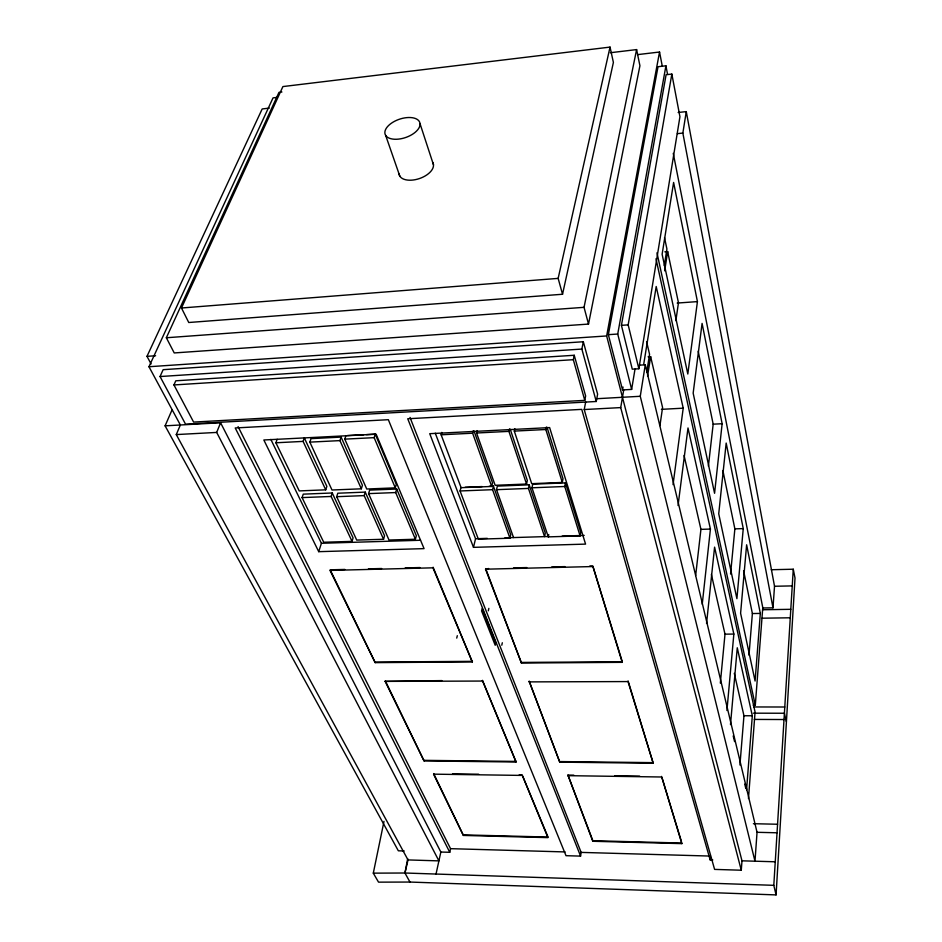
<?xml version="1.0" encoding="UTF-8"?>
<svg xmlns="http://www.w3.org/2000/svg" width="942" height="942" viewBox="0 0 942 942"><rect width="100%" height="100%" fill="white"/><g stroke="black" fill="none" stroke-linecap="round" stroke-linejoin="round"><path stroke-width="1.41" d="M384.006 821.353L373.303 873.152L378.531 882.148L409.958 882.053L776.067 894.9L795.013 578.047L793.27 569.215L771.263 569.733M776.067 894.9L773.806 885.327L793.27 569.215M645.282 364.801L757.038 832.304L754.989 861.2L640.266 396.288L645.282 364.801L639.453 365.166M762.938 607.99L772.993 607.826L774.524 586.265L686.271 111.615L678.158 112.487M753.223 705.264L755.296 705.264L762.773 607.614L673.259 153.358M748.466 798.557L755.072 712.011L655.997 258.756M746.57 789.761L752.317 715.767L737.268 647.778L730.486 724.586M760.324 613.419L755.084 681.031L740.6 613.23L746.629 544.794L760.324 613.419L752.387 613.548L743.603 570.722M585.7 401.869L584.228 409.546L714.601 869.395L741.272 870.22L741.99 860.823L606.648 335.953L659.541 52.022L637.663 54.612M739.929 764.998L743.956 715.743L734.289 673.318M748.984 655.196L752.387 613.548M743.25 528.603L736.903 598.665L718.734 513.779L726.176 443.058L743.25 528.603L734.866 528.862L722.879 470.505M726.93 710.503L733.853 634.06L714.589 547.137L706.547 623.463M712.8 859.975L710.162 859.893L710.398 857.35M720.336 683.127L724.999 634.166L711.375 574.42M730.556 574.043L734.866 528.862M567.944 775.078L592.777 841.277L681.831 843.632L681.902 843.043L592.859 840.7L567.944 775.078L573.796 775.16M702.237 604.234L710.421 529.063L688.001 427.962L678.052 505.501M722.137 423.723L714.578 493.29L693.159 393.144L702.084 323.4L722.137 423.723L713.176 424.171L708.396 466.137M695.655 575.538L700.93 529.357L684.069 455.469M681.831 843.632L661.578 776.396M559.76 762.149L529.204 681.29L559.76 762.149L653.206 763.244L628.114 680.948M673.047 484.624L683.209 408.18L656.197 286.509L643.68 364.495M697.433 301.605L687.813 374.021L662.12 254.269L673.612 182.454L697.433 301.605L677.192 303.065M659.942 425.643L662.579 407.533L650.639 356.653L648.12 356.806M675.873 320.68L678.464 302.759L667.666 251.585L664.84 251.82M404.2 850.967L398.336 850.803L165.097 425.831L220.581 422.77L440.844 852.039L449.77 852.298L235.217 427.962L388.351 419.696L566.012 855.689L580.566 856.113L581.132 852.392L410.005 417.424M664.275 265.715L666.912 248.982L664.51 237.608M647.566 376.164L650.639 356.653M664.652 270.813L667.666 251.585M772.993 607.826L682.856 133.081L686.271 111.615M646.742 372.172L649.556 354.274L646.589 341.605M638.864 368.769L679.936 116.737L671.846 74.088L666.1 74.736L621.426 325.343L632.27 369.17L638.864 368.769L628.173 324.872L671.846 74.088M667.548 74.3L665.923 65.81L658.022 66.717L608.355 334.669L622.544 389.941L631.646 389.411L635.002 369.111M622.544 389.941L623.039 387.032M488.627 568.509L485.542 569.192L521.444 663.038L622.203 662.344L592.777 565.93L589.845 566.001M741.272 870.22L620.719 407.592L623.675 390.141M631.646 389.411L617.74 334.033L665.923 65.81M580.095 535.916L580.743 532.312L565.459 482.881L532.748 484.2L531.983 487.803L548.279 536.881L580.095 535.916L564.764 486.496L565.459 482.881M596.262 401.492L597.617 394.168L583.333 341.746L163.143 369.676L160.046 376.541L185.55 424.183L596.262 401.492L581.862 349.07L583.333 341.746M522.021 775.419L433.555 774.159L463.393 835.436L547.926 837.626L522.127 774.842L519.23 774.795M409.958 882.053L404.954 873.01L407.698 858.68M516.075 762.007L482.457 680.454L516.075 762.007L424.065 760.924L385.148 681.384L441.857 680.595M584.782 400.362L585.63 395.946L574.231 355.275L175.777 380.803L173.952 384.948L193.616 422.087L584.782 400.362L573.325 359.691L574.231 355.275M514.85 428.692L514.297 431.095L531.712 483.67L562.303 482.434L563.01 478.819L547.031 427.268M521.444 663.038L485.683 568.579M548.279 536.881L548.75 534.503M281.905 92.01L278.985 92.351L166.345 337.754L174.235 352.944L588.514 324.083L639.924 65.74L636.604 49.585L610.334 52.728M588.514 324.083L584.04 307.327L636.604 49.585M501.792 645.211L502.31 642.762M463.393 835.436L433.685 773.582M562.303 482.434L545.83 429.505L546.336 427.079M529.216 484.824L545.288 533.042L544.57 536.622L528.45 488.415L529.216 484.824L497.352 486.107L496.528 489.687L513.543 537.564M477.158 430.612L476.558 433.002L495.151 485.295L526.543 484.035L527.32 480.432L510.211 429.152M449.77 852.298L450.547 848.671L238.09 426.632M562.539 294.257L613.395 62.419L610.039 47.1L282.906 86.57L181.476 307.999L188.753 322.505L562.539 294.257L558.147 278.385L610.039 47.1M436.028 874.046L440.844 852.039M460.979 487.414L460.073 490.97L478.371 539.165L509.952 538.212L510.729 534.656L493.408 486.107L489.181 486.284M488.321 610.816L488.863 608.355M472.319 661.943L432.943 567.826L330.006 570.416L375.199 662.638L472.319 661.943L433.108 567.214M373.303 873.152L404.954 873.01L408.016 859.928L176.272 434.58L180.369 424.983L148.966 366.732L273.039 97.874L277.407 97.356M526.543 484.035L508.916 431.365L509.469 428.963M441.774 432.413L441.127 434.792L461.133 487.685L491.689 486.461L492.536 482.881L474.026 430.977M456.74 638.099L457.306 635.685M509.952 538.212L492.572 489.687L493.408 486.107M424.065 760.924L385.302 680.795M473.485 547.349L429.729 433.685L549.633 427.586L585.571 544.111L473.485 547.349L475.545 538.73L435.286 433.202M491.689 486.461L472.625 433.202L473.237 430.812M415.398 539.236L416.352 535.727L396.712 489.028L369.653 490.123L368.593 493.62L389.022 540.037L415.398 539.236L395.699 492.548L396.712 489.028M375.199 662.638L330.195 569.816M383.547 539.26L384.548 535.774L365.26 492.113L337.801 493.219L336.683 496.693L356.724 540.084L383.547 539.26L364.189 495.61L365.26 492.113M345.938 435.628L344.796 439.137L366.732 489.016L395.287 487.85L396.299 484.329L375.246 434.121L366.45 434.568M352.037 541.379L353.085 537.917L332.255 492.984L303.265 494.15L302.076 497.6L323.73 542.251L352.037 541.379L331.125 496.458L332.255 492.984M361.339 488.816L362.423 485.318L341.122 437.1L311.06 438.631L309.847 442.128L332.008 490.005L361.339 488.816L339.968 440.609L341.122 437.1M395.287 487.85L374.151 437.653L375.246 434.121M318.714 551.671L263.831 439.985L376.141 434.227L424.065 548.633L318.714 551.671L321.41 543.275L270.849 439.396M325.72 489.828L326.862 486.355L304.325 437.912L303.1 441.398L325.72 489.828L299.226 490.912L275.9 442.775L277.172 439.302M408.016 859.928L438.913 860.882L216.684 432.425L220.581 422.77M165.097 425.831L172.045 409.888M151.073 363.942L146.987 356.335L262.182 108.954L269.306 108.118M677.369 133.646L682.856 133.081M181.476 307.999L558.147 278.385M166.345 337.754L584.04 307.327M146.987 356.335L155.607 355.746M621.426 325.343L628.173 324.872M608.355 334.669L617.74 334.033M148.966 366.732L606.648 335.953M160.046 376.541L581.862 349.07M173.952 384.948L573.325 359.691M596.345 398.737L640.266 396.288M584.228 409.546L620.719 407.592M176.272 434.58L216.684 432.425M661.402 409.346L683.209 408.18M347.41 435.545L363.518 434.721M344.796 439.137L374.151 437.653M275.9 442.775L303.1 441.398M441.127 434.792L472.625 433.202M476.558 433.002L508.916 431.365M514.297 431.095L545.83 429.505M309.847 442.128L339.968 440.609M465.207 487.25L482.127 486.567M368.593 493.62L395.699 492.548M531.983 487.803L564.764 486.496M460.073 490.97L492.572 489.687M496.528 489.687L528.45 488.415M302.076 497.6L331.125 496.458M336.683 496.693L364.189 495.61M700.93 529.357L710.421 529.063M321.41 543.275L420.497 540.261M475.545 538.73L487.285 538.365M504.9 537.835L548.951 536.493M562.162 536.08L584.193 535.409M331.666 569.78L344.902 569.439M368.416 568.85L381.651 568.509M405.178 567.92L419.873 567.543M513.567 567.885L526.766 567.567M551.706 566.943L564.906 566.613M485.542 569.192L592.671 566.554M774.524 586.265L792.246 585.9M762.761 609.757L790.797 609.309M762.125 618.199L790.279 617.787M724.999 634.166L733.853 634.06M375.352 662.049L472.46 661.343M521.562 662.426L622.297 661.731L593.213 567.32M385.148 681.384L482.328 681.054M529.086 681.89L628.02 681.572L653.206 763.244M753.871 706.959L784.792 707.006M753.388 713.176L784.403 713.247L786.346 721.619M743.956 715.743L752.317 715.767M754.318 719.429L784.015 719.535M559.866 761.56L653.289 762.643M424.206 760.347L516.192 761.419M614.761 775.737L639.63 776.09M452.537 773.853L478.63 774.218M567.849 775.666L661.508 776.997M753.4 823.708L777.574 824.25M757.038 832.304L777.044 832.787M463.511 834.871L548.02 837.049L522.692 776.196M450.547 848.671L565.129 851.933M581.132 852.392L710.503 856.078M741.99 860.823L775.254 861.789M404.954 873.01L773.806 885.327M580.566 856.113L407.733 418.754L581.744 409.37L710.162 859.893M385.631 135.307L399.797 176.095M420.038 123.72A18.287 9.655 -18.8 0 1 394.427 139.239A18.287 9.655 -18.8 0 1 392.92 122.224A18.287 9.655 -18.8 0 1 420.038 123.72L433.473 164.756M662.002 777.786L681.478 841.653M733.206 735.926L734.572 741.589M744.757 784.121L745.781 788.372M656.974 252.797L755.296 705.264M698.199 351.225L713.176 424.171M659.541 52.022L662.297 66.246M432.637 162.342A17.898 9.797 -18.8 0 1 419.32 178.603A17.898 9.797 -18.8 0 1 399.043 173.658M495.739 642.833L495.209 645.27L481.586 610.934L482.151 608.461L495.739 642.833"/></g></svg>
